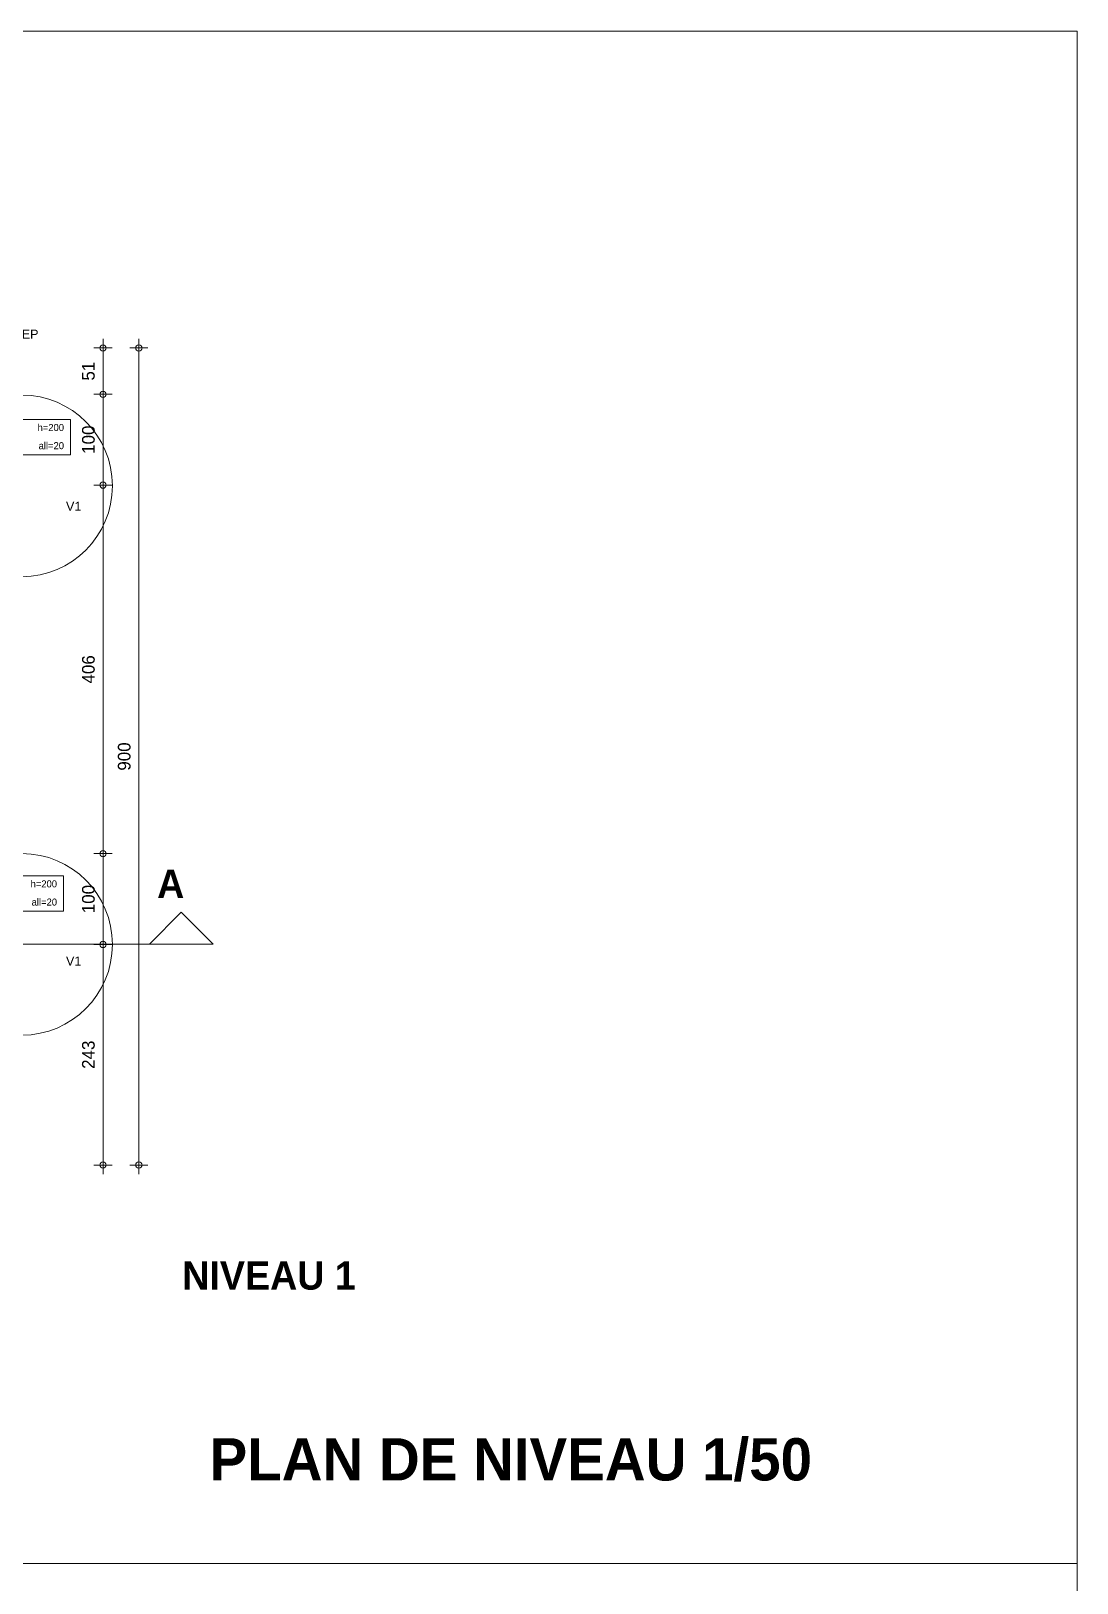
# Model space of a CAD drawing. Header units: metres. Extents: x 1.8 to 61.8, y -53.3 to -11.3.
# Drawn here: x 50.24 to 61.76, y -28.4 to -11.31 of the extents above; entities that cross this region are included whole.
import ezdxf
from ezdxf.enums import TextEntityAlignment as Align
from ezdxf.lldxf.tags import DXFTag

# ---------------------------------------------------------------- set-up
doc = ezdxf.new("R2010")
doc.units = ezdxf.units.M
doc.header["$MEASUREMENT"] = 0
for name, color, linetype in [('Calque commun', 7, 'Continuous'), ('Calque100', 7, 'Continuous'), ('Cotations', 7, 'Continuous'), ('Textes', 7, 'Continuous')]:
    doc.layers.add(name, color=color, linetype=linetype)
doc.styles.add('Arial9', font='arial.ttf', dxfattribs={"height": 0.098961})
doc.styles.add('Century Gothic10', font='GOTHIC.TTF', dxfattribs={"height": 0.077575})
doc.styles.add('Century Gothic14', font='GOTHICB.TTF', dxfattribs={"height": 0.465345})
doc.styles.add('Century Gothic15', font='GOTHIC.TTF', dxfattribs={"height": 0.139636})
doc.styles.add('Century Gothic6', font='GOTHICB.TTF', dxfattribs={"height": 0.31023})
tags = doc.linetypes.add('DASHDOT2', pattern=[0.5, 0.25, -0.125, 0, -0.125]).pattern_tags.tags
tags[10:11] = [DXFTag(74, 4), DXFTag(75, 0), DXFTag(340, '0'), DXFTag(46, 1.0), DXFTag(50, 0.0), DXFTag(44, 0.0), DXFTag(45, 0.0)]
tags[8:9] = [DXFTag(74, 4), DXFTag(75, 0), DXFTag(340, '0'), DXFTag(46, 1.0), DXFTag(50, 0.0), DXFTag(44, 0.0), DXFTag(45, 0.0)]
tags[6:7] = [DXFTag(74, 4), DXFTag(75, 0), DXFTag(340, '0'), DXFTag(46, 1.0), DXFTag(50, 0.0), DXFTag(44, 0.0), DXFTag(45, 0.0)]
tags[4:5] = [DXFTag(74, 4), DXFTag(75, 0), DXFTag(340, '0'), DXFTag(46, 1.0), DXFTag(50, 0.0), DXFTag(44, 0.0), DXFTag(45, 0.0)]

# ---------------------------------------------------------------- blocks, each defined once
blk = doc.blocks.new('new127')
at = {"layer": 'Calque commun', "color": 5, "linetype": 'Continuous', "lineweight": 9}
blk.add_arc((0, 0), 0.5, 0, 359.9994, dxfattribs=at)
blk = doc.blocks.new('new128')
at = {"layer": 'Calque commun', "color": 5, "linetype": 'Continuous', "lineweight": 9}
blk.add_arc((0, 0), 0.5, 0, 359.9994, dxfattribs=at)
blk = doc.blocks.new('DimLine55652')
at = {"layer": 'Calque commun', "color": 5, "linetype": 'Continuous', "lineweight": 9}
for p, q in [((51.425, -14.8), (51.425, -14.7)), ((51.325, -14.8), (51.525, -14.8)), ((51.425, -23.8), (51.425, -14.8)), ((51.325, -23.8), (51.525, -23.8)), ((51.425, -23.8), (51.425, -23.9))]:
    blk.add_line(p, q, dxfattribs=at)
at = {"layer": 'Calque commun', "color": 5, "linetype": 'Continuous', "lineweight": 9, "xscale": 0.07000000029802322, "yscale": 0.07000000029802322, "zscale": 0.07000000029802322, "rotation": 90}
for name, p in [('new128', (51.425, -14.8)), ('new127', (51.425, -23.8))]:
    blk.add_blockref(name, p, dxfattribs=at)
at = {"layer": 'Calque commun', "color": 5, "linetype": 'Continuous', "lineweight": 9, "style": 'Century Gothic15'}
blk.add_text('900', height=0.1396, rotation=90, dxfattribs=at).set_placement((51.375, -19.3), align=Align.BOTTOM_CENTER)
blk = doc.blocks.new('fleche08')
at = {"layer": 'Calque100', "color": 6, "linetype": 'Continuous', "lineweight": 18}
mesh = blk.add_polyface(dxfattribs=at)
corners = [(-0.35, -0.35), (0, 0), (0.35, -0.35)]
mesh.append_faces([[corners[k] for k in face] for face in [(0, 1, 2)]], dxfattribs={"color": 6})
blk = doc.blocks.new('new283')
at = {"layer": 'Calque commun', "color": 5, "linetype": 'Continuous', "lineweight": 9}
blk.add_arc((0, 0), 0.5, 0, 359.9994, dxfattribs=at)
blk = doc.blocks.new('new284')
at = {"layer": 'Calque commun', "color": 5, "linetype": 'Continuous', "lineweight": 9}
blk.add_arc((0, 0), 0.5, 0, 359.9994, dxfattribs=at)
blk = doc.blocks.new('DimLine59145')
at = {"layer": 'Calque commun', "color": 5, "linetype": 'Continuous', "lineweight": 9}
for p, q in [((51.03, -21.37), (51.03, -21.27)), ((50.93, -21.37), (51.13, -21.37)), ((51.03, -23.8), (51.03, -21.37)), ((50.93, -23.8), (51.13, -23.8)), ((51.03, -23.8), (51.03, -23.9))]:
    blk.add_line(p, q, dxfattribs=at)
at = {"layer": 'Calque commun', "color": 5, "linetype": 'Continuous', "lineweight": 9, "xscale": 0.07000000029802322, "yscale": 0.07000000029802322, "zscale": 0.07000000029802322, "rotation": 90}
for name, p in [('new284', (51.03, -21.37)), ('new283', (51.03, -23.8))]:
    blk.add_blockref(name, p, dxfattribs=at)
at = {"layer": 'Calque commun', "color": 5, "linetype": 'Continuous', "lineweight": 9, "style": 'Century Gothic15'}
blk.add_text('243', height=0.1396, rotation=90, dxfattribs=at).set_placement((50.98, -22.585), align=Align.BOTTOM_CENTER)
blk = doc.blocks.new('new285')
at = {"layer": 'Calque commun', "color": 5, "linetype": 'Continuous', "lineweight": 9}
blk.add_arc((0, 0), 0.5, 0, 359.9994, dxfattribs=at)
blk = doc.blocks.new('new286')
at = {"layer": 'Calque commun', "color": 5, "linetype": 'Continuous', "lineweight": 9}
blk.add_arc((0, 0), 0.5, 0, 359.9994, dxfattribs=at)
blk = doc.blocks.new('DimLine59153')
at = {"layer": 'Calque commun', "color": 5, "linetype": 'Continuous', "lineweight": 9}
for p, q in [((51.03, -20.37), (51.03, -20.27)), ((50.93, -20.37), (51.13, -20.37)), ((51.03, -21.37), (51.03, -20.37)), ((50.93, -21.37), (51.13, -21.37)), ((51.03, -21.37), (51.03, -21.47))]:
    blk.add_line(p, q, dxfattribs=at)
at = {"layer": 'Calque commun', "color": 5, "linetype": 'Continuous', "lineweight": 9, "xscale": 0.07000000029802322, "yscale": 0.07000000029802322, "zscale": 0.07000000029802322, "rotation": 90}
for name, p in [('new286', (51.03, -20.37)), ('new285', (51.03, -21.37))]:
    blk.add_blockref(name, p, dxfattribs=at)
at = {"layer": 'Calque commun', "color": 5, "linetype": 'Continuous', "lineweight": 9, "style": 'Century Gothic15'}
blk.add_text('100', height=0.1396, rotation=90, dxfattribs=at).set_placement((50.98, -20.87), align=Align.BOTTOM_CENTER)
blk = doc.blocks.new('new287')
at = {"layer": 'Calque commun', "color": 5, "linetype": 'Continuous', "lineweight": 9}
blk.add_arc((0, 0), 0.5, 0, 359.9994, dxfattribs=at)
blk = doc.blocks.new('new288')
at = {"layer": 'Calque commun', "color": 5, "linetype": 'Continuous', "lineweight": 9}
blk.add_arc((0, 0), 0.5, 0, 359.9994, dxfattribs=at)
blk = doc.blocks.new('DimLine59161')
at = {"layer": 'Calque commun', "color": 5, "linetype": 'Continuous', "lineweight": 9}
for p, q in [((51.03, -16.31), (51.03, -16.21)), ((50.93, -16.31), (51.13, -16.31)), ((51.03, -20.37), (51.03, -16.31)), ((50.93, -20.37), (51.13, -20.37)), ((51.03, -20.37), (51.03, -20.47))]:
    blk.add_line(p, q, dxfattribs=at)
at = {"layer": 'Calque commun', "color": 5, "linetype": 'Continuous', "lineweight": 9, "xscale": 0.07000000029802322, "yscale": 0.07000000029802322, "zscale": 0.07000000029802322, "rotation": 90}
for name, p in [('new288', (51.03, -16.31)), ('new287', (51.03, -20.37))]:
    blk.add_blockref(name, p, dxfattribs=at)
at = {"layer": 'Calque commun', "color": 5, "linetype": 'Continuous', "lineweight": 9, "style": 'Century Gothic15'}
blk.add_text('406', height=0.1396, rotation=90, dxfattribs=at).set_placement((50.98, -18.34), align=Align.BOTTOM_CENTER)
blk = doc.blocks.new('new289')
at = {"layer": 'Calque commun', "color": 5, "linetype": 'Continuous', "lineweight": 9}
blk.add_arc((0, 0), 0.5, 0, 359.9994, dxfattribs=at)
blk = doc.blocks.new('new290')
at = {"layer": 'Calque commun', "color": 5, "linetype": 'Continuous', "lineweight": 9}
blk.add_arc((0, 0), 0.5, 0, 359.9994, dxfattribs=at)
blk = doc.blocks.new('DimLine59169')
at = {"layer": 'Calque commun', "color": 5, "linetype": 'Continuous', "lineweight": 9}
for p, q in [((51.03, -15.31), (51.03, -15.21)), ((50.93, -15.31), (51.13, -15.31)), ((51.03, -16.31), (51.03, -15.31)), ((50.93, -16.31), (51.13, -16.31)), ((51.03, -16.31), (51.03, -16.41))]:
    blk.add_line(p, q, dxfattribs=at)
at = {"layer": 'Calque commun', "color": 5, "linetype": 'Continuous', "lineweight": 9, "xscale": 0.07000000029802322, "yscale": 0.07000000029802322, "zscale": 0.07000000029802322, "rotation": 90}
for name, p in [('new290', (51.03, -15.31)), ('new289', (51.03, -16.31))]:
    blk.add_blockref(name, p, dxfattribs=at)
at = {"layer": 'Calque commun', "color": 5, "linetype": 'Continuous', "lineweight": 9, "style": 'Century Gothic15'}
blk.add_text('100', height=0.1396, rotation=90, dxfattribs=at).set_placement((50.98, -15.81), align=Align.BOTTOM_CENTER)
blk = doc.blocks.new('new291')
at = {"layer": 'Calque commun', "color": 5, "linetype": 'Continuous', "lineweight": 9}
blk.add_arc((0, 0), 0.5, 0, 359.9994, dxfattribs=at)
blk = doc.blocks.new('new292')
at = {"layer": 'Calque commun', "color": 5, "linetype": 'Continuous', "lineweight": 9}
blk.add_arc((0, 0), 0.5, 0, 359.9994, dxfattribs=at)
blk = doc.blocks.new('DimLine59177')
at = {"layer": 'Calque commun', "color": 5, "linetype": 'Continuous', "lineweight": 9}
for p, q in [((51.03, -14.8), (51.03, -14.7)), ((50.93, -14.8), (51.13, -14.8)), ((51.03, -15.31), (51.03, -14.8)), ((50.93, -15.31), (51.13, -15.31)), ((51.03, -15.31), (51.03, -15.41))]:
    blk.add_line(p, q, dxfattribs=at)
at = {"layer": 'Calque commun', "color": 5, "linetype": 'Continuous', "lineweight": 9, "xscale": 0.07000000029802322, "yscale": 0.07000000029802322, "zscale": 0.07000000029802322, "rotation": 90}
for name, p in [('new292', (51.03, -14.8)), ('new291', (51.03, -15.31))]:
    blk.add_blockref(name, p, dxfattribs=at)
at = {"layer": 'Calque commun', "color": 5, "linetype": 'Continuous', "lineweight": 9, "style": 'Century Gothic15'}
blk.add_text('51', height=0.1396, rotation=90, dxfattribs=at).set_placement((50.98, -15.055), align=Align.BOTTOM_CENTER)

msp = doc.modelspace()

# ---------------------------------------------------------------- linework, layer by layer
at = {"layer": 'Calque commun', "color": 7, "linetype": 'Continuous', "lineweight": 9, "extrusion": (0, 0, -1)}
for centre in [(-50.134, -16.319), (-50.134, -21.369)]:
    msp.add_arc(centre, 1, 90, 270, dxfattribs=at)
at = {"layer": 'Cotations', "color": 1, "linetype": 'DASHDOT2', "lineweight": 18}
msp.add_line((28.685, -21.366), (51.962, -21.366), dxfattribs=at)
at = {"layer": 'Cotations', "color": 7, "linetype": 'Continuous', "lineweight": 9}
msp.add_line((1.764, -28.189), (61.764, -28.189), dxfattribs=at)

# ---------------------------------------------------------------- block references
at = {"layer": 'Calque commun', "color": 5, "linetype": 'Continuous', "lineweight": 9}
for name in ['DimLine59177', 'DimLine55652', 'DimLine59169', 'DimLine59161', 'DimLine59153', 'DimLine59145']:
    msp.add_blockref(name, (0, 0), dxfattribs=at)
at = {"layer": 'Calque commun', "color": 0, "linetype": 'ByBlock', "lineweight": -2}
msp.add_blockref('fleche08', (51.893, -21.016), dxfattribs=at)

# ---------------------------------------------------------------- texts
at = {"layer": 'Calque commun', "color": 5, "linetype": 'ByBlock', "lineweight": -2, "char_height": 0.0776, "attachment_point": 3, "line_spacing_factor": 1.546883, "style": 'Century Gothic10'}
for insert in [(50.6, -15.637), (50.523, -20.664)]:
    msp.add_mtext('h=200\\Pall=20', dxfattribs=dict(at, insert=insert))
at = {"layer": 'Textes', "color": 5, "linetype": 'ByBlock', "lineweight": -2, "style": 'Arial9'}
msp.add_text('EP', height=0.099, dxfattribs=at).set_placement((50.134, -14.726), align=Align.BOTTOM_LEFT)
for p in [(50.791, -16.623), (50.791, -21.632)]:
    msp.add_text('V1', height=0.099, dxfattribs=at).set_placement(p, align=Align.BOTTOM_RIGHT)
at = {"layer": 'Textes', "color": 5, "linetype": 'ByBlock', "lineweight": -2}
for s, height, style, p in [('A', 0.31, 'Century Gothic6', (51.626, -20.547)), ('NIVEAU 1', 0.3102, 'Century Gothic6', (51.903, -24.862)), ('PLAN DE NIVEAU 1/50', 0.46535, 'Century Gothic14', (52.204, -26.809))]:
    msp.add_text(s, height=height, dxfattribs=dict(at, style=style)).set_placement(p, align=Align.TOP_LEFT)

# ---------------------------------------------------------------- meshes
at = {"layer": 'Calque commun', "color": 7, "linetype": 'Continuous', "lineweight": 9}
mesh = msp.add_polyface(dxfattribs=at)
corners = [(61.764, -11.309), (1.764, -11.309), (1.764, -53.309), (61.764, -53.309)]
mesh.append_faces([[corners[k] for k in face] for face in [(0, 1, 2, 3)]], dxfattribs={"color": 7})
at = {"layer": 'Calque commun', "color": 11, "linetype": 'Continuous', "lineweight": 18}
mesh = msp.add_polyface(dxfattribs=at)
corners = [(50.134, -15.587), (50.673, -15.587), (50.673, -15.977), (50.134, -15.977)]
mesh.append_faces([[corners[k] for k in face] for face in [(0, 1, 2, 3)]], dxfattribs={"color": 11})
mesh = msp.add_polyface(dxfattribs=at)
corners = [(50.057, -20.613), (50.595, -20.613), (50.595, -21.004), (50.057, -21.004)]
mesh.append_faces([[corners[k] for k in face] for face in [(0, 1, 2, 3)]], dxfattribs={"color": 11})

doc.saveas('drawing.dxf')
